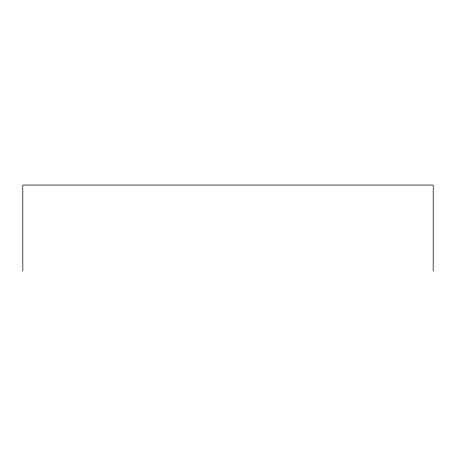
<?xml version="1.0" encoding="UTF-8"?>
<svg xmlns="http://www.w3.org/2000/svg" width="456" height="456" viewBox="0 0 456 456"><rect width="100%" height="100%" fill="white"/><g stroke="black" fill="none" stroke-linecap="round" stroke-linejoin="round"><path stroke-width="0.68" d="M433.2 270.967L433.2 185.033L22.8 185.033L22.8 270.967"/></g></svg>
